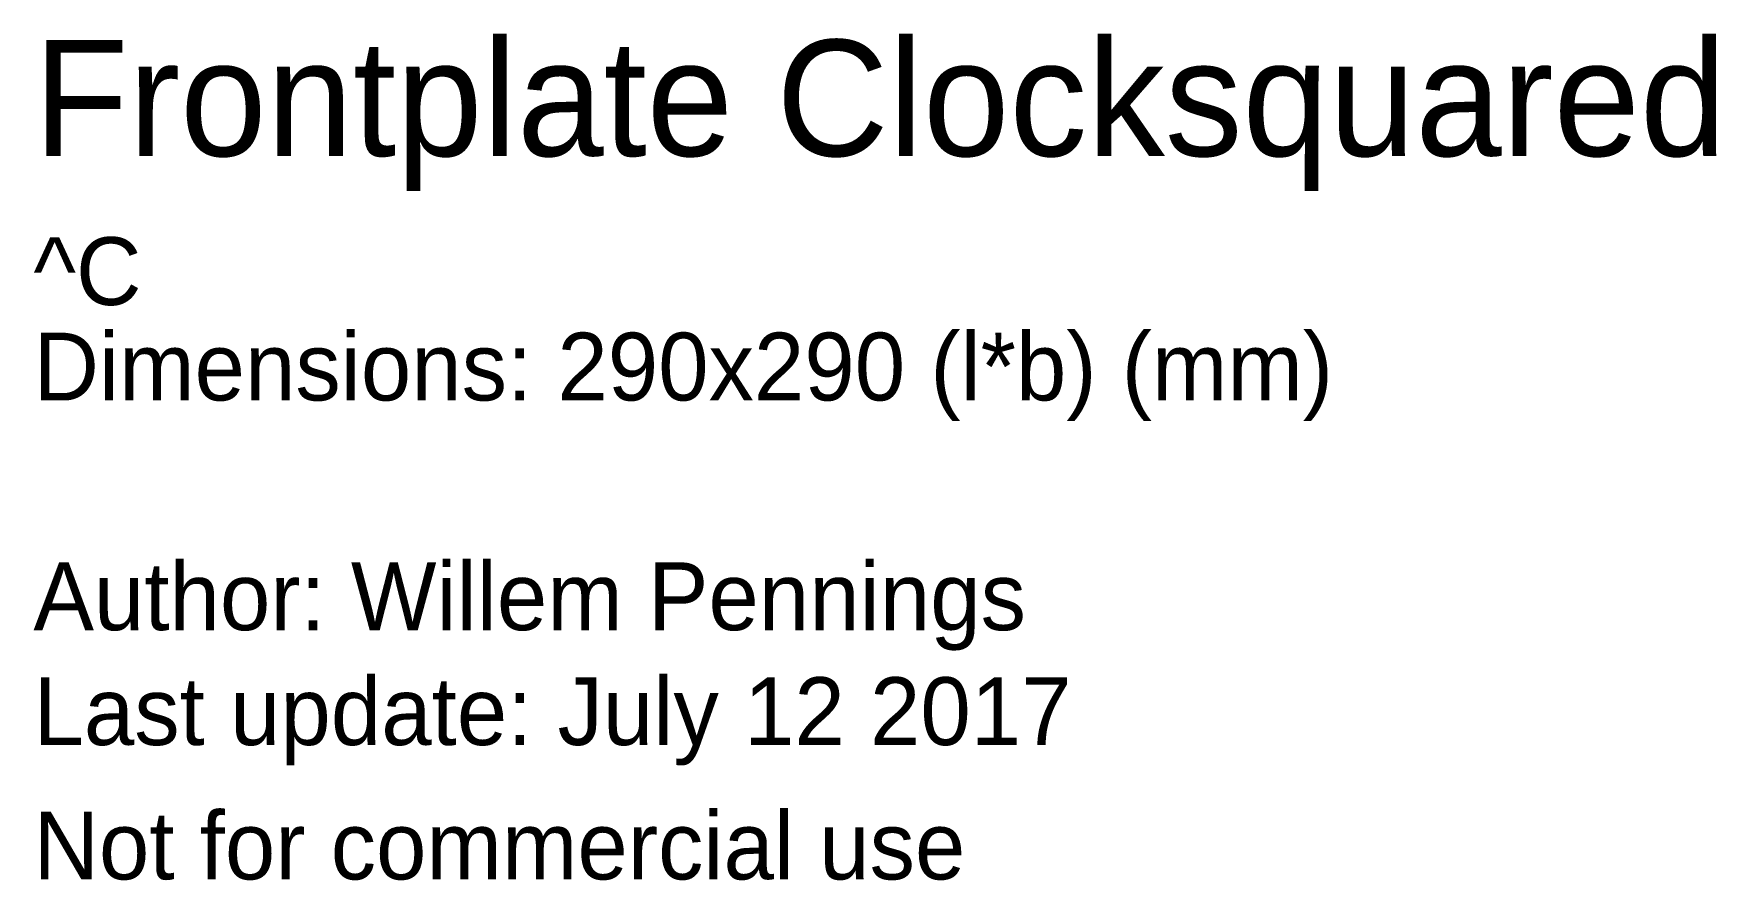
# Model space of a CAD drawing. Header units: inches. Extents: x 0 to 250, y -252 to 91.
# Drawn here: x 0 to 130.2, y 25.1 to 90.7 of the extents above; entities that cross this region are included whole.
import ezdxf

# ---------------------------------------------------------------- set-up
doc = ezdxf.new("R2010")
doc.units = ezdxf.units.IN
doc.header["$MEASUREMENT"] = 0
doc.layers.add('01_SNIJLIJNEN', color=7, linetype='Continuous')

msp = doc.modelspace()

# ---------------------------------------------------------------- texts
at = {"layer": '01_SNIJLIJNEN', "color": 18, "true_color": 0x000000, "attachment_point": 7}
for s, insert, char_height in [('\\fMyriad Pro|b0|i0|c0|p34;\\W1;Frontplate Clocksquared', (0, 78.47), 8.9916), ('\\fMyriad Pro|b0|i0|c0|p34;\\W1;^C', (0, 69.58), 5.2451), ('\\fMyriad Pro|b0|i0|c0|p34;\\W1;Dimensions: 290x290 (l*b) (mm)', (0, 60.69), 5.2451), ('\\fMyriad Pro|b0|i0|c0|p34;\\W1;Author: Willem Pennings', (0, 42.91), 5.2451), ('\\fMyriad Pro|b0|i0|c0|p34;\\W1;Last update: July 12 2017', (0, 34.02), 5.2451), ('\\fMyriad Pro|b0|i0|c0|p34;\\W1;Not for commercial use', (0, 25.13), 5.2451)]:
    msp.add_mtext(s, dxfattribs=dict(at, insert=insert, char_height=char_height))

doc.saveas('drawing.dxf')
